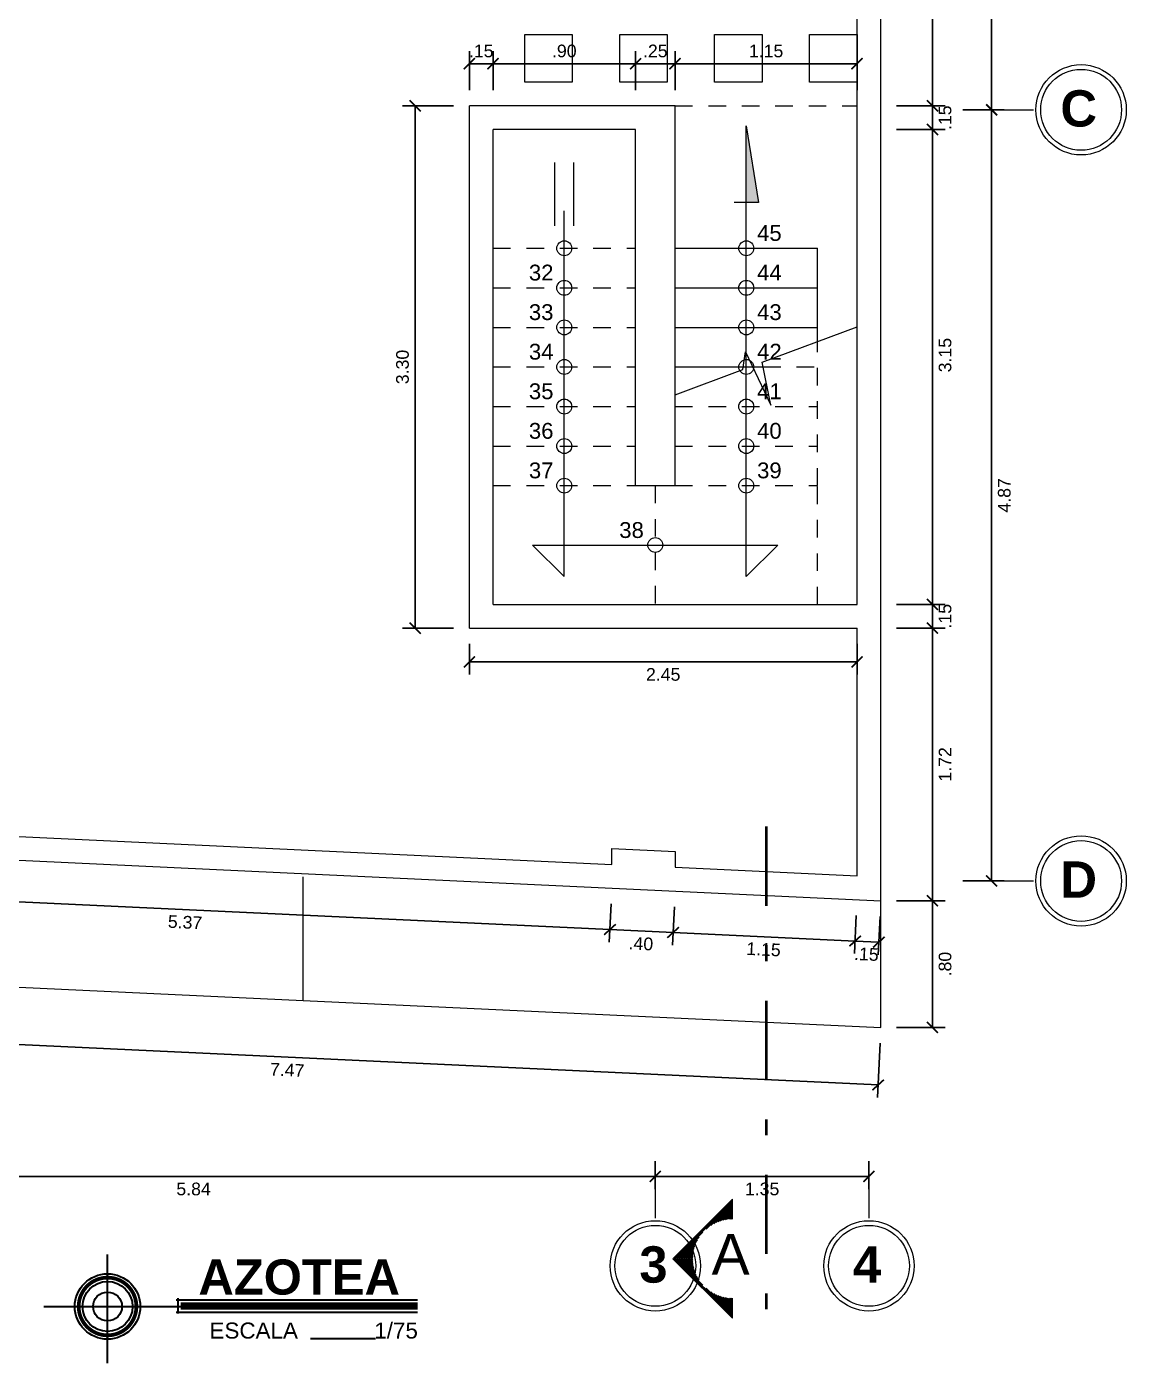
# Model space of a CAD drawing. Header units: millimetres. Extents: x 148 to 249, y 24 to 77.
# Drawn here: x 200.09 to 207.04, y 61.12 to 69.56 of the extents above; entities that cross this region are included whole.
import ezdxf

# ---------------------------------------------------------------- set-up
doc = ezdxf.new("R2010")
doc.units = ezdxf.units.MM
doc.header["$PDMODE"] = 32
doc.linetypes.add('2PAV$0$DASHDOT', pattern=[1, 0.5, -0.25, 0, -0.25])
doc.linetypes.add('HIDDEN2', pattern=[4.762499999999999, 3.175, -1.5875])
doc.layers.get('0').update_dxf_attribs({"lineweight": 0})
doc.layers.get('Defpoints').update_dxf_attribs({"lineweight": 0})
for name, color, linetype, lineweight in [('A-Dims', 22, 'Continuous', 0), ('A-Hidden projection', 33, 'HIDDEN2', 0), ('A-Section', 178, '2PAV$0$DASHDOT', 40), ('A-Stair', 53, 'Continuous', 0), ('A-Text', 30, 'Continuous', 30), ('escalera', 252, 'Continuous', 0), ('piso', 10, 'Continuous', 0), ('TEXTO', 7, 'Continuous', 0)]:
    doc.layers.add(name, color=color, linetype=linetype, lineweight=lineweight)
doc.styles.add('ejes', font='swissel.ttf')
doc.styles.add('FITO', font='ARIAL.TTF')
doc.styles.add('TEX', font='swissk.ttf', dxfattribs={"height": 0.2})
doc.dimstyles.new('DIM50', dxfattribs={"dimtxt": 0.08, "dimasz": 0.07, "dimexe": 0.08, "dimexo": 0.1, "dimgap": 0.04, "dimtad": 2, "dimzin": 4, "dimdsep": 46, "dimtxsty": 'ejes', "dimblk": 'ARCHTICK', "dimcen": 0.05, "dimadec": 0, "dimazin": 0, "dimtfac": 1, "dimtix": 1, "dimtmove": 0, "dimatfit": 3, "dimfxl": 0.08, "dimarcsym": 0})

# ---------------------------------------------------------------- blocks, each defined once
blk = doc.blocks.new('_ArchTick')
at = {"color": 0, "linetype": 'ByBlock', "const_width": 0.15}
blk.add_lwpolyline([(-0.5, -0.5), (0.5, 0.5)], dxfattribs=at)
blk = doc.blocks.new('*D314')
at = {"layer": 'A-Dims', "color": 0, "lineweight": -2}
for p, q in [((205.5912495058984, 71.81311010201026), (205.8974989601931, 71.81311010201026)), ((205.8174989601931, 69.0631101020102), (205.8174989601931, 71.81311010201026)), ((205.5912495058984, 69.0631101020102), (205.8974989601931, 69.0631101020102))]:
    blk.add_line(p, q, dxfattribs=at)
at = {"layer": 'Defpoints', "color": 0}
for p in [(205.4912495058985, 71.81311010201026), (205.8174989601931, 71.81311010201026), (205.4912495058985, 69.0631101020102)]:
    blk.add_point(p, dxfattribs=at)
at = {"layer": 'A-Dims', "color": 0, "lineweight": -2, "xscale": 0.07, "yscale": 0.07, "zscale": 0.07}
for p, rotation in [((205.8174989601931, 71.81311010201026), 90), ((205.8174989601931, 69.0631101020102), 270)]:
    blk.add_blockref('_ArchTick', p, dxfattribs=dict(at, rotation=rotation))
at = {"layer": 'A-Dims', "color": 0, "insert": (205.8974989601931, 70.43811010201023), "char_height": 0.08, "attachment_point": 5, "rotation": 90, "style": 'ejes'}
blk.add_mtext('2.75', dxfattribs=at)
blk = doc.blocks.new('*D315')
at = {"layer": 'A-Dims', "color": 0, "lineweight": -2}
for p, q in [((205.5912495058984, 69.0631101020102), (205.8974989601931, 69.0631101020102)), ((205.8174989601931, 68.9131101020102), (205.8174989601931, 69.0631101020102)), ((205.5912495058984, 68.9131101020102), (205.8974989601931, 68.9131101020102))]:
    blk.add_line(p, q, dxfattribs=at)
at = {"layer": 'Defpoints', "color": 0}
for p in [(205.4912495058985, 69.0631101020102), (205.8174989601931, 69.0631101020102), (205.4912495058985, 68.9131101020102)]:
    blk.add_point(p, dxfattribs=at)
at = {"layer": 'A-Dims', "color": 0, "lineweight": -2, "xscale": 0.07, "yscale": 0.07, "zscale": 0.07}
for p, rotation in [((205.8174989601931, 69.0631101020102), 270), ((205.8174989601931, 68.9131101020102), 90)]:
    blk.add_blockref('_ArchTick', p, dxfattribs=dict(at, rotation=rotation))
at = {"layer": 'A-Dims', "color": 0, "insert": (205.8974989601931, 68.9881101020102), "char_height": 0.08, "attachment_point": 5, "rotation": 90, "style": 'ejes'}
blk.add_mtext('.15', dxfattribs=at)
blk = doc.blocks.new('*D316')
at = {"layer": 'A-Dims', "color": 0, "lineweight": -2}
for p, q in [((205.5912495058984, 69.06311010201019), (205.8974989601931, 69.06311010201019)), ((205.8174989601931, 65.9131101020102), (205.8174989601931, 69.06311010201019)), ((205.5912495058984, 65.9131101020102), (205.8974989601931, 65.9131101020102))]:
    blk.add_line(p, q, dxfattribs=at)
at = {"layer": 'Defpoints', "color": 0}
for p in [(205.4912495058985, 69.06311010201019), (205.8174989601931, 69.06311010201019), (205.4912495058985, 65.9131101020102)]:
    blk.add_point(p, dxfattribs=at)
at = {"layer": 'A-Dims', "color": 0, "lineweight": -2, "xscale": 0.07, "yscale": 0.07, "zscale": 0.07}
for p, rotation in [((205.8174989601931, 69.06311010201019), 90), ((205.8174989601931, 65.9131101020102), 270)]:
    blk.add_blockref('_ArchTick', p, dxfattribs=dict(at, rotation=rotation))
at = {"layer": 'A-Dims', "color": 0, "insert": (205.8974989601931, 67.48811010201018), "char_height": 0.08, "attachment_point": 5, "rotation": 90, "style": 'ejes'}
blk.add_mtext('3.15', dxfattribs=at)
blk = doc.blocks.new('*D317')
at = {"layer": 'A-Dims', "color": 0, "lineweight": -2}
for p, q in [((205.5912495058984, 65.9131101020102), (205.8974989601931, 65.9131101020102)), ((205.8174989601931, 65.76311010201019), (205.8174989601931, 65.9131101020102)), ((205.5912495058984, 65.76311010201019), (205.8974989601931, 65.76311010201019))]:
    blk.add_line(p, q, dxfattribs=at)
at = {"layer": 'Defpoints', "color": 0}
for p in [(205.4912495058985, 65.9131101020102), (205.8174989601931, 65.9131101020102), (205.4912495058985, 65.76311010201019)]:
    blk.add_point(p, dxfattribs=at)
at = {"layer": 'A-Dims', "color": 0, "lineweight": -2, "xscale": 0.07, "yscale": 0.07, "zscale": 0.07}
for p, rotation in [((205.8174989601931, 65.9131101020102), 270), ((205.8174989601931, 65.76311010201019), 90)]:
    blk.add_blockref('_ArchTick', p, dxfattribs=dict(at, rotation=rotation))
at = {"layer": 'A-Dims', "color": 0, "insert": (205.8974989601931, 65.83811010201019), "char_height": 0.08, "attachment_point": 5, "rotation": 90, "style": 'ejes'}
blk.add_mtext('.15', dxfattribs=at)
blk = doc.blocks.new('*D318')
at = {"layer": 'A-Dims', "color": 0, "lineweight": -2}
for p, q in [((205.5912495058984, 65.76311010201019), (205.8974989601931, 65.76311010201019)), ((205.8174989601931, 64.0403126343667), (205.8174989601931, 65.76311010201019)), ((205.5912495058984, 64.0403126343667), (205.8974989601931, 64.0403126343667))]:
    blk.add_line(p, q, dxfattribs=at)
at = {"layer": 'Defpoints', "color": 0}
for p in [(205.4912495058985, 65.76311010201019), (205.8174989601931, 65.76311010201019), (205.4912495058985, 64.0403126343667)]:
    blk.add_point(p, dxfattribs=at)
at = {"layer": 'A-Dims', "color": 0, "lineweight": -2, "xscale": 0.07, "yscale": 0.07, "zscale": 0.07}
for p, rotation in [((205.8174989601931, 65.76311010201019), 90), ((205.8174989601931, 64.0403126343667), 270)]:
    blk.add_blockref('_ArchTick', p, dxfattribs=dict(at, rotation=rotation))
at = {"layer": 'A-Dims', "color": 0, "insert": (205.8974989601931, 64.90171136818844), "char_height": 0.08, "attachment_point": 5, "rotation": 90, "style": 'ejes'}
blk.add_mtext('1.72', dxfattribs=at)
blk = doc.blocks.new('*D328')
at = {"layer": 'A-Dims', "color": 0, "lineweight": -2}
for p, q in [((205.5912495058984, 64.0403126343667), (205.8974989601931, 64.0403126343667)), ((205.8174989601931, 63.23943264052993), (205.8174989601931, 64.0403126343667)), ((205.5912495058984, 63.23943264052993), (205.8974989601931, 63.23943264052993))]:
    blk.add_line(p, q, dxfattribs=at)
at = {"layer": 'Defpoints', "color": 0}
for p in [(205.4912495058985, 64.0403126343667), (205.8174989601931, 64.0403126343667), (205.4912495058985, 63.23943264052993)]:
    blk.add_point(p, dxfattribs=at)
at = {"layer": 'A-Dims', "color": 0, "lineweight": -2, "xscale": 0.07, "yscale": 0.07, "zscale": 0.07}
for p, rotation in [((205.8174989601931, 64.0403126343667), 90), ((205.8174989601931, 63.23943264052993), 270)]:
    blk.add_blockref('_ArchTick', p, dxfattribs=dict(at, rotation=rotation))
at = {"layer": 'A-Dims', "color": 0, "insert": (205.8974989601931, 63.63987263744831), "char_height": 0.08, "attachment_point": 5, "rotation": 90, "style": 'ejes'}
blk.add_mtext('.80', dxfattribs=at)
blk = doc.blocks.new('*D319')
at = {"layer": 'A-Dims', "color": 0, "lineweight": -2}
for p, q in [((198.0265629720416, 63.48954251889419), (198.010456801159, 63.14625099094044)), ((198.0142060282446, 63.22616308824906), (205.4742060282445, 62.87616308824903)), ((205.4865629720416, 63.13954251889416), (205.470456801159, 62.79625099094041))]:
    blk.add_line(p, q, dxfattribs=at)
at = {"layer": 'Defpoints', "color": 0}
for p in [(198.0312495058985, 63.58943264052996), (205.4912495058985, 63.23943264052993), (205.4742060282445, 62.87616308824903)]:
    blk.add_point(p, dxfattribs=at)
at = {"layer": 'A-Dims', "color": 0, "lineweight": -2, "xscale": 0.07, "yscale": 0.07, "zscale": 0.07}
for p, rotation in [((198.0142060282446, 63.22616308824906), 177.3138299825618), ((205.4742060282445, 62.87616308824903), 357.3138299825617)]:
    blk.add_blockref('_ArchTick', p, dxfattribs=dict(at, rotation=rotation))
at = {"layer": 'A-Dims', "color": 0, "insert": (201.740456801159, 62.97125099094043), "char_height": 0.08, "attachment_point": 5, "rotation": 357.31382998256174, "style": 'ejes'}
blk.add_mtext('7.47', dxfattribs=at)
blk = doc.blocks.new('*D320')
at = {"layer": 'A-Dims', "color": 0, "lineweight": -2}
for p, q in [((205.3365629720415, 63.94746004624297), (205.3252251153306, 63.70580172891759)), ((205.4865629720416, 63.94042251273093), (205.4752251153306, 63.69876419540556)), ((205.4789743424161, 63.77867629271417), (205.3289743424161, 63.78571382622621))]:
    blk.add_line(p, q, dxfattribs=at)
at = {"layer": 'Defpoints', "color": 0}
for p in [(205.3412495058984, 64.04735016787873), (205.4912495058985, 64.0403126343667), (205.3289743424161, 63.78571382622621)]:
    blk.add_point(p, dxfattribs=at)
at = {"layer": 'A-Dims', "color": 0, "lineweight": -2, "xscale": 0.07, "yscale": 0.07, "zscale": 0.07}
for p, rotation in [((205.3289743424161, 63.78571382622621), 357.313829982574), ((205.4789743424161, 63.77867629271417), 177.313829982574)]:
    blk.add_blockref('_ArchTick', p, dxfattribs=dict(at, rotation=rotation))
at = {"layer": 'A-Dims', "color": 0, "insert": (205.4002251153306, 63.70228296216158), "char_height": 0.08, "attachment_point": 5, "rotation": 357.31382998257396, "style": 'ejes'}
blk.add_mtext('.15', dxfattribs=at)
blk = doc.blocks.new('*D321')
at = {"layer": 'A-Dims', "color": 0, "lineweight": -2}
for p, q in [((204.1865629720415, 64.00141446983547), (204.1752251153306, 63.75975615251003)), ((205.3365629720415, 63.94746004624299), (205.3252251153306, 63.70580172891756)), ((204.1789743424161, 63.83966824981864), (205.3289743424161, 63.78571382622617))]:
    blk.add_line(p, q, dxfattribs=at)
at = {"layer": 'Defpoints', "color": 0}
for p in [(204.1912495058984, 64.10130459147123), (205.3412495058984, 64.04735016787876), (205.3289743424161, 63.78571382622617)]:
    blk.add_point(p, dxfattribs=at)
at = {"layer": 'A-Dims', "color": 0, "lineweight": -2, "xscale": 0.07, "yscale": 0.07, "zscale": 0.07}
for p, rotation in [((204.1789743424161, 63.83966824981864), 177.313829982563), ((205.3289743424161, 63.78571382622617), 357.313829982563)]:
    blk.add_blockref('_ArchTick', p, dxfattribs=dict(at, rotation=rotation))
at = {"layer": 'A-Dims', "color": 0, "insert": (204.7502251153306, 63.73277894071379), "char_height": 0.08, "attachment_point": 5, "rotation": 357.313829982563, "style": 'ejes'}
blk.add_mtext('1.15', dxfattribs=at)
blk = doc.blocks.new('*D322')
at = {"layer": 'A-Dims', "color": 0, "lineweight": -2}
for p, q in [((203.7870024854985, 64.02016060526309), (203.7756646287876, 63.77850228793768)), ((204.1865629720416, 64.00141446983547), (204.1752251153306, 63.75975615251006)), ((203.7794138558731, 63.85841438524629), (204.1789743424161, 63.83966824981867))]:
    blk.add_line(p, q, dxfattribs=at)
at = {"layer": 'Defpoints', "color": 0}
for p in [(203.7916890193554, 64.12005072689885), (204.1912495058985, 64.10130459147123), (204.1789743424161, 63.83966824981867)]:
    blk.add_point(p, dxfattribs=at)
at = {"layer": 'A-Dims', "color": 0, "lineweight": -2, "xscale": 0.07, "yscale": 0.07, "zscale": 0.07}
for p, rotation in [((203.7794138558731, 63.85841438524629), 177.3138299825625), ((204.1789743424161, 63.83966824981867), 357.3138299825624)]:
    blk.add_blockref('_ArchTick', p, dxfattribs=dict(at, rotation=rotation))
at = {"layer": 'A-Dims', "color": 0, "insert": (203.9754448720591, 63.76912922022387), "char_height": 0.08, "attachment_point": 5, "rotation": 357.3138299825624, "style": 'ejes'}
blk.add_mtext('.40', dxfattribs=at)
blk = doc.blocks.new('*D325')
at = {"layer": 'A-Dims', "color": 0, "lineweight": -2}
for p, q in [((198.4261234585846, 64.27167637730328), (198.4147856018736, 64.03001805997799)), ((198.4185348289592, 64.1099301572866), (203.7794138558731, 63.85841438524641)), ((203.7870024854985, 64.02016060526309), (203.7756646287876, 63.77850228793779))]:
    blk.add_line(p, q, dxfattribs=at)
at = {"layer": 'Defpoints', "color": 0}
for p in [(198.4308099924415, 64.37156649893905), (203.7916890193554, 64.12005072689885), (203.7794138558731, 63.85841438524641)]:
    blk.add_point(p, dxfattribs=at)
at = {"layer": 'A-Dims', "color": 0, "lineweight": -2, "xscale": 0.07, "yscale": 0.07, "zscale": 0.07}
for p, rotation in [((198.4185348289592, 64.1099301572866), 177.3138299825621), ((203.7794138558731, 63.85841438524641), 357.3138299825621)]:
    blk.add_blockref('_ArchTick', p, dxfattribs=dict(at, rotation=rotation))
at = {"layer": 'A-Dims', "color": 0, "insert": (201.0952251153306, 63.90426017395789), "char_height": 0.08, "attachment_point": 5, "rotation": 357.313829982562, "style": 'ejes'}
blk.add_mtext('5.37', dxfattribs=at)
blk = doc.blocks.new('*D523')
at = {"layer": 'A-Dims', "color": 0, "lineweight": -2}
for p, q in [((202.7912495058984, 69.0631101020102), (202.4690372297319, 69.0631101020102)), ((202.5490372297319, 69.0631101020102), (202.5490372297319, 65.76311010201019)), ((202.7912495058984, 65.76311010201019), (202.4690372297319, 65.76311010201019))]:
    blk.add_line(p, q, dxfattribs=at)
at = {"layer": 'Defpoints', "color": 0}
for p in [(202.8912495058984, 69.0631101020102), (202.5490372297319, 65.76311010201019), (202.8912495058984, 65.76311010201019)]:
    blk.add_point(p, dxfattribs=at)
at = {"layer": 'A-Dims', "color": 0, "lineweight": -2, "xscale": 0.07, "yscale": 0.07, "zscale": 0.07}
for p, rotation in [((202.5490372297319, 69.0631101020102), 90), ((202.5490372297319, 65.76311010201019), 270)]:
    blk.add_blockref('_ArchTick', p, dxfattribs=dict(at, rotation=rotation))
at = {"layer": 'A-Dims', "color": 0, "insert": (202.4690372297319, 67.4131101020102), "char_height": 0.08, "attachment_point": 5, "rotation": 90, "style": 'ejes'}
blk.add_mtext('3.30', dxfattribs=at)
blk = doc.blocks.new('*D524')
at = {"layer": 'A-Dims', "color": 0, "lineweight": -2}
for p, q in [((202.8912495058984, 69.1631101020102), (202.8912495058984, 69.40942632426301)), ((203.0412495058985, 69.1631101020102), (203.0412495058985, 69.40942632426301)), ((202.8912495058984, 69.32942632426301), (203.0412495058985, 69.32942632426301))]:
    blk.add_line(p, q, dxfattribs=at)
at = {"layer": 'Defpoints', "color": 0}
for p in [(203.0412495058985, 69.32942632426301), (202.8912495058984, 69.0631101020102), (203.0412495058985, 69.0631101020102)]:
    blk.add_point(p, dxfattribs=at)
at = {"layer": 'A-Dims', "color": 0, "lineweight": -2, "xscale": 0.07, "yscale": 0.07, "zscale": 0.07}
blk.add_blockref('_ArchTick', (202.8912495058984, 69.32942632426301), dxfattribs=at)
at = {"layer": 'A-Dims', "color": 0, "lineweight": -2, "xscale": 0.07, "yscale": 0.07, "zscale": 0.07, "rotation": 180}
blk.add_blockref('_ArchTick', (203.0412495058985, 69.32942632426301), dxfattribs=at)
at = {"layer": 'A-Dims', "color": 0, "insert": (202.9662495058984, 69.40942632426302), "char_height": 0.08, "attachment_point": 5, "style": 'ejes'}
blk.add_mtext('.15', dxfattribs=at)
blk = doc.blocks.new('*D525')
at = {"layer": 'A-Dims', "color": 0, "lineweight": -2}
for p, q in [((203.0412495058985, 69.16311010201018), (203.0412495058985, 69.40942632426301)), ((203.9412495058984, 69.16311010201018), (203.9412495058984, 69.40942632426301)), ((203.9412495058984, 69.32942632426301), (203.0412495058985, 69.32942632426301))]:
    blk.add_line(p, q, dxfattribs=at)
at = {"layer": 'Defpoints', "color": 0}
for p in [(203.0412495058985, 69.32942632426301), (203.0412495058985, 69.06311010201019), (203.9412495058984, 69.06311010201019)]:
    blk.add_point(p, dxfattribs=at)
at = {"layer": 'A-Dims', "color": 0, "lineweight": -2, "xscale": 0.07, "yscale": 0.07, "zscale": 0.07, "rotation": 180}
blk.add_blockref('_ArchTick', (203.0412495058985, 69.32942632426301), dxfattribs=at)
at = {"layer": 'A-Dims', "color": 0, "lineweight": -2, "xscale": 0.07, "yscale": 0.07, "zscale": 0.07}
blk.add_blockref('_ArchTick', (203.9412495058984, 69.32942632426301), dxfattribs=at)
at = {"layer": 'A-Dims', "color": 0, "insert": (203.4912495058985, 69.40942632426302), "char_height": 0.08, "attachment_point": 5, "style": 'ejes'}
blk.add_mtext('.90', dxfattribs=at)
blk = doc.blocks.new('*D526')
at = {"layer": 'A-Dims', "color": 0, "lineweight": -2}
for p, q in [((203.9412495058984, 69.16311010201018), (203.9412495058984, 69.40942632426301)), ((204.1912495058985, 69.16311010201018), (204.1912495058985, 69.40942632426301)), ((204.1912495058985, 69.32942632426301), (203.9412495058984, 69.32942632426301))]:
    blk.add_line(p, q, dxfattribs=at)
at = {"layer": 'Defpoints', "color": 0}
for p in [(203.9412495058984, 69.32942632426301), (203.9412495058984, 69.06311010201019), (204.1912495058985, 69.06311010201019)]:
    blk.add_point(p, dxfattribs=at)
at = {"layer": 'A-Dims', "color": 0, "lineweight": -2, "xscale": 0.07, "yscale": 0.07, "zscale": 0.07, "rotation": 180}
blk.add_blockref('_ArchTick', (203.9412495058984, 69.32942632426301), dxfattribs=at)
at = {"layer": 'A-Dims', "color": 0, "lineweight": -2, "xscale": 0.07, "yscale": 0.07, "zscale": 0.07}
blk.add_blockref('_ArchTick', (204.1912495058985, 69.32942632426301), dxfattribs=at)
at = {"layer": 'A-Dims', "color": 0, "insert": (204.0662495058984, 69.40942632426302), "char_height": 0.08, "attachment_point": 5, "style": 'ejes'}
blk.add_mtext('.25', dxfattribs=at)
blk = doc.blocks.new('*D527')
at = {"layer": 'A-Dims', "color": 0, "lineweight": -2}
for p, q in [((204.1912495058985, 69.16311010201018), (204.1912495058985, 69.40942632426301)), ((205.3412495058985, 69.16311010201018), (205.3412495058985, 69.40942632426301)), ((205.3412495058985, 69.32942632426301), (204.1912495058985, 69.32942632426301))]:
    blk.add_line(p, q, dxfattribs=at)
at = {"layer": 'Defpoints', "color": 0}
for p in [(204.1912495058985, 69.32942632426301), (204.1912495058985, 69.06311010201019), (205.3412495058985, 69.06311010201019)]:
    blk.add_point(p, dxfattribs=at)
at = {"layer": 'A-Dims', "color": 0, "lineweight": -2, "xscale": 0.07, "yscale": 0.07, "zscale": 0.07, "rotation": 180}
blk.add_blockref('_ArchTick', (204.1912495058985, 69.32942632426301), dxfattribs=at)
at = {"layer": 'A-Dims', "color": 0, "lineweight": -2, "xscale": 0.07, "yscale": 0.07, "zscale": 0.07}
blk.add_blockref('_ArchTick', (205.3412495058985, 69.32942632426301), dxfattribs=at)
at = {"layer": 'A-Dims', "color": 0, "insert": (204.7662495058985, 69.40942632426302), "char_height": 0.08, "attachment_point": 5, "style": 'ejes'}
blk.add_mtext('1.15', dxfattribs=at)
blk = doc.blocks.new('*D528')
at = {"layer": 'A-Dims', "color": 0, "lineweight": -2}
for p, q in [((202.8912495058984, 65.6631101020102), (202.8912495058984, 65.46977370018611)), ((205.3412495058985, 65.6631101020102), (205.3412495058985, 65.46977370018611)), ((202.8912495058984, 65.54977370018611), (205.3412495058985, 65.54977370018611))]:
    blk.add_line(p, q, dxfattribs=at)
at = {"layer": 'Defpoints', "color": 0}
for p in [(202.8912495058984, 65.76311010201019), (205.3412495058985, 65.76311010201019), (205.3412495058985, 65.54977370018611)]:
    blk.add_point(p, dxfattribs=at)
at = {"layer": 'A-Dims', "color": 0, "lineweight": -2, "xscale": 0.07, "yscale": 0.07, "zscale": 0.07, "rotation": 180}
blk.add_blockref('_ArchTick', (202.8912495058984, 65.54977370018611), dxfattribs=at)
at = {"layer": 'A-Dims', "color": 0, "lineweight": -2, "xscale": 0.07, "yscale": 0.07, "zscale": 0.07}
blk.add_blockref('_ArchTick', (205.3412495058985, 65.54977370018611), dxfattribs=at)
at = {"layer": 'A-Dims', "color": 0, "insert": (204.1162495058985, 65.4697737001861), "char_height": 0.08, "attachment_point": 5, "style": 'ejes'}
blk.add_mtext('2.45', dxfattribs=at)
blk = doc.blocks.new('*D575')
at = {"layer": 'A-Dims', "color": 0, "lineweight": -2}
for p, q in [((206.0102122727797, 69.0381101020102), (206.271586579975, 69.0381101020102)), ((206.191586579975, 64.16531263436629), (206.191586579975, 69.0381101020102)), ((206.0102122727797, 64.16531263436629), (206.271586579975, 64.16531263436629))]:
    blk.add_line(p, q, dxfattribs=at)
at = {"layer": 'Defpoints', "color": 0}
for p in [(205.9102122727797, 69.0381101020102), (206.191586579975, 69.0381101020102), (205.9102122727797, 64.16531263436629)]:
    blk.add_point(p, dxfattribs=at)
at = {"layer": 'A-Dims', "color": 0, "lineweight": -2, "xscale": 0.07, "yscale": 0.07, "zscale": 0.07}
for p, rotation in [((206.191586579975, 69.0381101020102), 90), ((206.191586579975, 64.16531263436629), 270)]:
    blk.add_blockref('_ArchTick', p, dxfattribs=dict(at, rotation=rotation))
at = {"layer": 'A-Dims', "color": 0, "insert": (206.271586579975, 66.60171136818823), "char_height": 0.08, "attachment_point": 5, "rotation": 90, "style": 'ejes'}
blk.add_mtext('4.87', dxfattribs=at)
blk = doc.blocks.new('*D572')
at = {"layer": 'A-Dims', "color": 0, "lineweight": -2}
for p, q in [((206.0102122727797, 71.9381101020102), (206.271586579975, 71.9381101020102)), ((206.191586579975, 71.9381101020102), (206.191586579975, 69.0381101020102)), ((206.0102122727797, 69.0381101020102), (206.271586579975, 69.0381101020102))]:
    blk.add_line(p, q, dxfattribs=at)
at = {"layer": 'Defpoints', "color": 0}
for p in [(205.9102122727797, 71.9381101020102), (205.9102122727797, 69.0381101020102), (206.191586579975, 69.0381101020102)]:
    blk.add_point(p, dxfattribs=at)
at = {"layer": 'A-Dims', "color": 0, "lineweight": -2, "xscale": 0.07, "yscale": 0.07, "zscale": 0.07}
for p, rotation in [((206.191586579975, 71.9381101020102), 90), ((206.191586579975, 69.0381101020102), 270)]:
    blk.add_blockref('_ArchTick', p, dxfattribs=dict(at, rotation=rotation))
at = {"layer": 'A-Dims', "color": 0, "insert": (206.271586579975, 70.4881101020102), "char_height": 0.08, "attachment_point": 5, "rotation": 90, "style": 'ejes'}
blk.add_mtext('2.90', dxfattribs=at)
blk = doc.blocks.new('*D568')
at = {"layer": 'A-Dims', "color": 0, "lineweight": -2}
for p, q in [((198.2312495058984, 62.39440341914499), (198.2312495058984, 62.21832967916315)), ((204.0662495058985, 62.39440341914499), (204.0662495058985, 62.21832967916315)), ((198.2312495058984, 62.29832967916315), (204.0662495058985, 62.29832967916315))]:
    blk.add_line(p, q, dxfattribs=at)
at = {"layer": 'Defpoints', "color": 0}
for p in [(198.2312495058984, 62.49440341914499), (204.0662495058985, 62.49440341914499), (204.0662495058985, 62.29832967916315)]:
    blk.add_point(p, dxfattribs=at)
at = {"layer": 'A-Dims', "color": 0, "lineweight": -2, "xscale": 0.07, "yscale": 0.07, "zscale": 0.07, "rotation": 180}
blk.add_blockref('_ArchTick', (198.2312495058984, 62.29832967916315), dxfattribs=at)
at = {"layer": 'A-Dims', "color": 0, "lineweight": -2, "xscale": 0.07, "yscale": 0.07, "zscale": 0.07}
blk.add_blockref('_ArchTick', (204.0662495058985, 62.29832967916315), dxfattribs=at)
at = {"layer": 'A-Dims', "color": 0, "insert": (201.1487495058985, 62.21832967916315), "char_height": 0.08, "attachment_point": 5, "style": 'ejes'}
blk.add_mtext('5.84', dxfattribs=at)
blk = doc.blocks.new('*D569')
at = {"layer": 'A-Dims', "color": 0, "lineweight": -2}
for p, q in [((204.0662495058985, 62.39440341914499), (204.0662495058985, 62.21832967916315)), ((205.4162495058985, 62.39440341914499), (205.4162495058985, 62.21832967916315)), ((205.4162495058985, 62.29832967916315), (204.0662495058985, 62.29832967916315))]:
    blk.add_line(p, q, dxfattribs=at)
at = {"layer": 'Defpoints', "color": 0}
for p in [(204.0662495058985, 62.49440341914499), (205.4162495058985, 62.49440341914499), (204.0662495058985, 62.29832967916315)]:
    blk.add_point(p, dxfattribs=at)
at = {"layer": 'A-Dims', "color": 0, "lineweight": -2, "xscale": 0.07, "yscale": 0.07, "zscale": 0.07, "rotation": 180}
blk.add_blockref('_ArchTick', (204.0662495058985, 62.29832967916315), dxfattribs=at)
at = {"layer": 'A-Dims', "color": 0, "lineweight": -2, "xscale": 0.07, "yscale": 0.07, "zscale": 0.07}
blk.add_blockref('_ArchTick', (205.4162495058985, 62.29832967916315), dxfattribs=at)
at = {"layer": 'A-Dims', "color": 0, "insert": (204.7412495058985, 62.21832967916315), "char_height": 0.08, "attachment_point": 5, "style": 'ejes'}
blk.add_mtext('1.35', dxfattribs=at)

msp = doc.modelspace()

# ---------------------------------------------------------------- hatches: boundary and pattern name
at = {"layer": 'escalera'}
msp.add_hatch(color=256, dxfattribs=at).paths.add_polyline_path([(204.6412495058986, 68.93762111720069), (204.6412495058984, 68.45258354683574), (204.7175492608307, 68.45258354683574)])

# ---------------------------------------------------------------- linework, layer by layer
at = {"layer": 'A-Dims'}
for p, q in [((206.271586579975, 69.0381101020102), (206.4563593005046, 69.0381101020102)), ((206.271586579975, 64.16531263436629), (206.4563593005046, 64.16531263436629)), ((204.0662495058985, 62.21832967916315), (204.0662495058985, 62.03355695863358)), ((205.4162495058985, 62.21832967916315), (205.4162495058985, 62.03355695863358))]:
    msp.add_line(p, q, dxfattribs=at)
for centre, radius in [((206.7568441293337, 69.0381101020102), 0.2854121045047773), ((206.7568441293337, 69.0381101020102), 0.2554121045047773), ((206.7568441293337, 64.16531263436629), 0.2854121045047773), ((206.7568441293337, 64.16531263436629), 0.2554121045047773), ((204.0662495058985, 61.73307212980443), 0.2854121045047773), ((205.4162495058985, 61.73307212980443), 0.2854121045047773), ((204.0662495058985, 61.73307212980443), 0.2554121045047773), ((205.4162495058985, 61.73307212980443), 0.2554121045047773)]:
    msp.add_circle(centre, radius, dxfattribs=at)
at = {"layer": 'A-Hidden projection', "ltscale": 0.035}
for p, q in [((204.1912495058985, 69.06311010201019), (205.3412495058985, 69.06311010201019)), ((203.0412495058985, 68.1631101020102), (203.9412495058984, 68.1631101020102)), ((203.0412495058985, 67.9131101020102), (203.9412495058985, 67.9131101020102)), ((203.0412495058985, 67.6631101020102), (203.9412495058985, 67.6631101020102)), ((205.0912495058985, 66.6631101020102), (205.0912495058985, 67.57279306037985)), ((203.0412495058985, 67.4131101020102), (203.9412495058985, 67.4131101020102)), ((204.6212184399949, 67.4131101020102), (204.6811021985678, 67.4131101020102)), ((204.7483603930962, 67.4131101020102), (205.0912495058985, 67.4131101020102)), ((203.0412495058985, 67.1631101020102), (203.9412495058985, 67.1631101020102)), ((204.1912495058985, 67.1631101020102), (205.0912495058985, 67.1631101020102)), ((203.0412495058985, 66.9131101020102), (203.9412495058985, 66.9131101020102)), ((204.1912495058985, 66.9131101020102), (205.0912495058985, 66.9131101020102)), ((203.0412495058985, 66.6631101020102), (203.9412495058985, 66.6631101020102)), ((204.0662495058985, 66.6631101020102), (204.0662495058985, 65.91311010201022)), ((204.1912495058985, 66.6631101020102), (205.0912495058984, 66.6631101020102)), ((205.0912495058985, 65.91311010201021), (205.0912495058985, 66.6631101020102))]:
    msp.add_line(p, q, dxfattribs=at)
at = {"layer": 'A-Section', "color": 2}
msp.add_lwpolyline([(204.7662495058985, 64.50851389725361), (204.7662495058985, 61.23587272273197)], dxfattribs=at)
at = {"layer": 'A-Stair', "color": 53}
for p, q in [((205.3412495058984, 66.9131101020102), (205.3412495058986, 71.8131101020102)), ((205.4912495058985, 64.04031263436664), (205.4912495058985, 71.8131101020102)), ((202.8912495058984, 65.76311010201019), (202.8912495058984, 69.0631101020102)), ((204.1912495058985, 69.06311010201019), (202.8912495058984, 69.0631101020102)), ((204.1912495058985, 66.6631101020102), (204.1912495058985, 69.06311010201019)), ((203.0412495058984, 65.91311010201024), (203.0412495058985, 68.9131101020102)), ((203.9412495058984, 68.9131101020102), (203.0412495058985, 68.9131101020102)), ((203.9412495058984, 66.6631101020102), (203.9412495058984, 68.9131101020102)), ((204.1912495058986, 68.1631101020102), (205.0912495058985, 68.1631101020102)), ((205.0912495058985, 67.57279306037985), (205.0912495058985, 68.1631101020102)), ((204.1912495058985, 67.9131101020102), (205.0912495058985, 67.9131101020102)), ((204.1912495058985, 67.6631101020102), (205.0912495058985, 67.6631101020102)), ((204.7426047193209, 67.44260696056962), (205.3412495058984, 67.66614459238478)), ((204.6185778276406, 67.39629455917694), (204.6361504861726, 67.50819806965183)), ((204.6361504861726, 67.50819806965183), (204.7956353126904, 67.17083410251497)), ((204.1912495058985, 67.4131101020102), (204.7483603930962, 67.4131101020102)), ((204.6811021985678, 67.4131101020102), (204.7483603930962, 67.4131101020102)), ((204.7956353126904, 67.17083410251497), (204.742604719321, 67.44260696056962)), ((204.1912495058985, 67.236727545162), (204.6185778276406, 67.39629455917694)), ((205.3412495058985, 65.9131101020102), (205.3412495058985, 66.9131101020102)), ((203.9412495058985, 66.6631101020102), (204.1912495058984, 66.6631101020102)), ((203.0412495058984, 65.91311010201024), (205.3412495058985, 65.9131101020102)), ((202.8912495058984, 65.76311010201019), (205.3412495058985, 65.76311010201019)), ((205.3412495058985, 64.19751516672306), (205.3412495058985, 65.76311010201019)), ((198.4308099924415, 64.52173149778339), (203.7916890193554, 64.2702157257432)), ((198.4308099924415, 64.37156649893902), (205.4912495058985, 64.04031263436664)), ((201.8412495058984, 63.41067928932348), (201.8412495058984, 64.19097262974417)), ((204.1912495058985, 64.25146959031557), (205.3412495058985, 64.19751516672306)), ((205.4912495058985, 63.23943264052993), (205.4912495058985, 64.04031263436664)), ((198.0312495058985, 63.58943264052992), (201.8412495058984, 63.41067928932348)), ((201.8412495058983, 63.41067928932347), (205.4912495058985, 63.23943264052993))]:
    msp.add_line(p, q, dxfattribs=at)
at = {"layer": 'A-Stair', "color": 23}
for points in [[(203.5412495058986, 69.21311010201018), (203.2412495058986, 69.21311010201018), (203.2412495058986, 69.51311010201017), (203.5412495058986, 69.51311010201017)], [(204.1412495058986, 69.21311010201018), (203.8412495058986, 69.21311010201018), (203.8412495058986, 69.51311010201017), (204.1412495058986, 69.51311010201017)], [(204.7412495058986, 69.21311010201018), (204.4412495058986, 69.21311010201018), (204.4412495058986, 69.51311010201017), (204.7412495058986, 69.51311010201017)], [(205.3412495058985, 69.21311010201018), (205.0412495058985, 69.21311010201018), (205.0412495058985, 69.51311010201017), (205.3412495058985, 69.51311010201017)]]:
    msp.add_lwpolyline(points, close=True, dxfattribs=at)
at = {"layer": 'A-Stair', "color": 53}
msp.add_lwpolyline([(203.7916890193554, 64.2702157257432), (203.7916890193554, 64.37005072689882), (204.1912495058985, 64.35130459147119), (204.1912495058985, 64.25146959031557)], dxfattribs=at)
at = {"layer": 'A-Text', "color": 251, "linetype": 'Continuous'}
for p, q in [((200.6050368540309, 61.11745872877284), (200.6050368540309, 61.80532936865437)), ((201.0389283638208, 61.51736254697525), (202.5644730339036, 61.51736254697525)), ((201.0520888983946, 61.43203138085451), (201.0520888983946, 61.52796341773281)), ((200.2014890306027, 61.47627707587512), (202.5644730339036, 61.47627707587512)), ((201.0389283638208, 61.44135320305373), (202.5644730339036, 61.44135320305372)), ((201.8880903747149, 61.27364619773606), (202.2984489846281, 61.27364619773606))]:
    msp.add_line(p, q, dxfattribs=at)
at = {"layer": 'A-Text', "const_width": 0.02375291952}
msp.add_lwpolyline([(200.6050368540309, 61.65869949676291, 1760.380359204241), (200.605451360494, 61.65869902791927, 1760.380359204241)], format="xyb", dxfattribs=at)
at = {"layer": 'A-Text', "const_width": 0.04750583904}
msp.add_lwpolyline([(201.066340650123, 61.47935787604265), (202.5644730339036, 61.47935787604265)], dxfattribs=at)
at = {"layer": 'A-Text', "color": 251, "linetype": 'Continuous'}
for radius in [0.2067454115020801, 0.1580994323251201, 0.09121121095680004]:
    msp.add_circle((200.6050368540309, 61.47627707587512), radius, dxfattribs=at)
at = {"layer": 'escalera'}
for p, q in [((204.6412495058984, 68.93762111720172), (204.7175492608307, 68.45258354683574)), ((204.6412495058981, 66.08805259815387), (204.6412495058985, 68.93762111720179)), ((203.4312495058985, 68.30417792456916), (203.4312495058983, 68.70556685016834)), ((203.5512495058984, 68.30417792456916), (203.5512495058982, 68.70556685016834)), ((204.7175492608305, 68.45258354683565), (204.5649497509664, 68.45258354683574)), ((203.4912495058987, 66.08805259815387), (203.4912495058984, 68.39876352297183)), ((203.2911920020424, 66.28811010201021), (204.8413070097545, 66.28811010201021)), ((203.2911920020424, 66.28811010201021), (203.4912495058987, 66.08805259815391)), ((204.8413070097545, 66.28811010201021), (204.6412495058982, 66.08805259815391))]:
    msp.add_line(p, q, dxfattribs=at)
for centre in [(203.4912495058985, 68.1631101020102), (204.6412495058985, 68.1631101020102), (203.4912495058985, 67.9131101020102), (204.6412495058985, 67.9131101020102), (203.4912495058985, 67.6631101020102), (204.6412495058985, 67.6631101020102), (203.4912495058985, 67.4131101020102), (204.6412495058985, 67.4131101020102), (203.4912495058985, 67.1631101020102), (204.6412495058985, 67.1631101020102), (203.4912495058985, 66.9131101020102), (204.6412495058985, 66.9131101020102), (203.4912495058985, 66.6631101020102), (204.641249505898, 66.6631101020102), (204.0662495058983, 66.28811010201021)]:
    msp.add_circle(centre, 0.04722894813031728, dxfattribs=at)
at = {"layer": 'piso', "color": 106}
for p, q in [((204.5536301976802, 62.15431470525353), (204.1777396595832, 61.77842407663282)), ((204.5536301976802, 62.14701889142084), (204.1850354716588, 61.77842407663279)), ((204.5536301976802, 62.13963570218514), (204.1924186591163, 61.77842407663279)), ((204.5536301976802, 62.13225251294953), (204.3867147090239, 61.96533698409593)), ((204.5536301976801, 62.12486932371401), (204.4177243198557, 61.98896341316005)), ((204.5536301976802, 62.11748613447831), (204.4356534851266, 61.99950939351303)), ((204.5536301976801, 62.11010294524274), (204.4502079045546, 62.00668062721056)), ((204.5536301976801, 62.10271975600703), (204.4629435053428, 62.01203304183025)), ((204.5536301976801, 62.09533656677144), (204.4744849593897, 62.01619130942091)), ((204.5536301976801, 62.08795337753573), (204.4851587693894, 62.01948193275547)), ((204.5536301976801, 62.08057018830017), (204.4951614008377, 62.0221013773771)), ((204.5536301976801, 62.02901782904637), (204.5536301976802, 62.15431470525353)), ((204.5536301976801, 62.07318699906453), (204.5046221149074, 62.02417890448955)), ((204.5536301976801, 62.06580380982886), (204.5136314040297, 62.02580500654595)), ((204.5536301976801, 62.0584206205933), (204.5222555872952, 62.02704600265272)), ((204.5536301976801, 62.05103743135763), (204.5305450082944, 62.02795223641262)), ((204.55363019768, 62.04365424212203), (204.5385389638226, 62.02856300463024)), ((204.55363019768, 62.03627105288633), (204.5462688295356, 62.02890968296913)), ((204.3667173352302, 61.9453396054864), (204.1998018465739, 61.77842407663279)), ((204.3430909118558, 61.91432998718668), (204.2071850340315, 61.77842407663272)), ((204.3325449340427, 61.896400817598), (204.214568221489, 61.77842407663272)), ((204.3253737020721, 61.8818463946648), (204.2219514089466, 61.77842407663272)), ((204.3200212887415, 61.86911079080951), (204.2293345964043, 61.77842407663262)), ((204.3158630221522, 61.85756933398321), (204.2367177838616, 61.77842407663272)), ((204.3125723996098, 61.84689552141292), (204.2441009713193, 61.77842407663272)), ((204.3099529556193, 61.83689288755583), (204.2514841587768, 61.77842407663262)), ((204.3078754290071, 61.82743217120761), (204.2588673462343, 61.77842407663262)), ((204.1777396595832, 61.77842407663282), (204.5536301976792, 61.40253344801092)), ((204.5536301976792, 61.40982926184355), (204.1850354716588, 61.77842407663272)), ((204.5536301976792, 61.41721245107912), (204.1924186591165, 61.77842407663272)), ((204.3667173352298, 61.6115085477786), (204.1998018465741, 61.77842407663272)), ((204.3430909118556, 61.64251816607832), (204.2071850340316, 61.77842407663262)), ((204.3325449340424, 61.66044733566707), (204.214568221489, 61.77842407663262)), ((204.3253737020718, 61.6750017586002), (204.2219514089468, 61.77842407663262)), ((204.3200212887411, 61.68773736245559), (204.2293345964043, 61.77842407663262)), ((204.315863022152, 61.69927881928186), (204.2367177838617, 61.77842407663262)), ((204.3125723996097, 61.70995263185218), (204.2441009713195, 61.77842407663262)), ((204.3099529556191, 61.71995526570934), (204.2514841587769, 61.77842407663262)), ((204.3078754290069, 61.72941598205756), (204.2588673462344, 61.77842407663259)), ((204.3062493273423, 61.81842287991557), (204.2662505336918, 61.77842407663262)), ((204.3062493273422, 61.73842527334943), (204.2662505336919, 61.77842407663262)), ((204.3050083315343, 61.80979869457324), (204.2736337211494, 61.77842407663262)), ((204.3050083315343, 61.7470494586919), (204.2736337211496, 61.77842407663259)), ((204.3041020979925, 61.80150927157773), (204.281016908607, 61.77842407663259)), ((204.3041020979925, 61.75533888168748), (204.281016908607, 61.77842407663259)), ((204.303491329922, 61.79351531412441), (204.2884000960645, 61.77842407663259)), ((204.303491329922, 61.76333283914077), (204.2884000960647, 61.77842407663255)), ((204.3031446516667, 61.78578544654989), (204.2957832835222, 61.77842407663259)), ((204.3031446516667, 61.77106270671525), (204.2957832835223, 61.77842407663255)), ((204.5536301976792, 61.42459564031482), (204.3867147090235, 61.59151116916901)), ((204.5536301976792, 61.43197882955042), (204.4177243198552, 61.56788474010479)), ((204.5536301976792, 61.43936201878612), (204.4356534851259, 61.55733875975163)), ((204.5536301976792, 61.44674520802172), (204.4502079045541, 61.55016752605413)), ((204.5536301976792, 61.45412839725725), (204.4629435053424, 61.54481511143437)), ((204.5536301976792, 61.46151158649292), (204.474484959389, 61.54065684384371)), ((204.5536301976792, 61.46889477572851), (204.4851587693889, 61.53736622050902)), ((204.5536301976793, 61.47627796496415), (204.4951614008371, 61.53474677588749)), ((204.5536301976792, 61.48366115419982), (204.5046221149068, 61.53266924877498)), ((204.5536301976792, 61.49104434343542), (204.5136314040292, 61.53104314671854)), ((204.5536301976792, 61.49842753267109), (204.5222555872945, 61.52980215061181)), ((204.5536301976792, 61.50581072190666), (204.5305450082937, 61.5288959168519)), ((204.5536301976793, 61.51319391114232), (204.5385389638218, 61.52828514863421)), ((204.5536301976792, 61.52057710037796), (204.5462688295349, 61.5279384702953)), ((204.5536301976792, 61.40253344801092), (204.5536301976792, 61.52783032421805))]:
    msp.add_line(p, q, dxfattribs=at)

# ---------------------------------------------------------------- texts
at = {"layer": 'A-Dims', "char_height": 0.2295, "width": 0.9406899582571179}
for s, insert, attachment_point in [('{\\fArial|b1|i0|c0|p34;C}', (206.85762982956, 69.1617366347129), 3), ('{\\fArial|b1|i0|c0|p34;D}', (206.85762982956, 64.28893916706899), 3), ('{\\fArial|b1|i0|c0|p34;3}', (203.9654638056721, 61.85669866250713), 1), ('{\\fArial|b1|i0|c0|p34;4}', (205.3154638056721, 61.85669866250713), 1)]:
    msp.add_mtext(s, dxfattribs=dict(at, insert=insert, attachment_point=attachment_point))
at = {"layer": 'A-Text'}
for s, height, style, p in [('A', 0.2584248046875, 'TEX', (204.4218744183327, 61.676865413141)), ('ESCALA', 0.101345789952, 'FITO', (201.2494661618342, 61.27364619773606)), ('1/75', 0.101345789952, 'FITO', (202.2906263792714, 61.27364619773606))]:
    msp.add_text(s, height=height, dxfattribs=dict(at, style=style)).set_placement(p)
at = {"layer": 'A-Text', "insert": (201.1793419914193, 61.77329686448694), "char_height": 0.22176, "width": 10.94881398779467, "attachment_point": 1}
msp.add_mtext('{\\fArial|b1|i0|c0|p34;AZOTEA}', dxfattribs=at)
at = {"layer": 'TEXTO', "char_height": 0.1, "width": 1.430020469986907, "attachment_point": 2}
for s, insert in [('{\\fArial|b0|i0|c0|p34;45}', (204.7871740278464, 68.30956411147369)), ('{\\fArial|b0|i0|c0|p34;32}', (203.3453249839504, 68.05956411147369)), ('{\\fArial|b0|i0|c0|p34;44}', (204.7871740278466, 68.05956411147369)), ('{\\fArial|b0|i0|c0|p34;33}', (203.3453249839504, 67.80956411147369)), ('{\\fArial|b0|i0|c0|p34;43}', (204.7871740278466, 67.80956411147369)), ('{\\fArial|b0|i0|c0|p34;34}', (203.3453249839503, 67.55956411147369)), ('{\\fArial|b0|i0|c0|p34;42}', (204.7871740278467, 67.55956411147369)), ('{\\fArial|b0|i0|c0|p34;35}', (203.3453249839506, 67.30956411147369)), ('{\\fArial|b0|i0|c0|p34;41}', (204.7871740278464, 67.30956411147369)), ('{\\fArial|b0|i0|c0|p34;36}', (203.3453249839504, 67.05956411147369)), ('{\\fArial|b0|i0|c0|p34;40}', (204.7871740278465, 67.05956411147369)), ('{\\fArial|b0|i0|c0|p34;37}', (203.3453249839505, 66.80956411147369)), ('{\\fArial|b0|i0|c0|p34;39}', (204.7871740278465, 66.80956411147369)), ('{\\fArial|b0|i0|c0|p34;38}', (203.916236309243, 66.43259389120395))]:
    msp.add_mtext(s, dxfattribs=dict(at, insert=insert))

# ---------------------------------------------------------------- dimensions: what is measured, and where the dimension line sits
at = {"layer": 'A-Dims'}
for base, p1, p2, picture, middle in [((206.191586579975, 69.0381101020102), (205.9102122727797, 71.9381101020102), (205.9102122727797, 69.0381101020102), '*D572', (206.271586579975, 70.4881101020102)), ((205.8174989601931, 71.81311010201026), (205.4912495058985, 69.0631101020102), (205.4912495058985, 71.81311010201026), '*D314', (205.8974989601931, 70.43811010201023)), ((202.5490372297319, 65.76311010201019), (202.8912495058984, 69.0631101020102), (202.8912495058984, 65.76311010201019), '*D523', (202.4690372297319, 67.4131101020102)), ((205.8174989601931, 69.0631101020102), (205.4912495058985, 68.9131101020102), (205.4912495058985, 69.0631101020102), '*D315', (205.8974989601931, 68.9881101020102)), ((205.8174989601931, 69.06311010201019), (205.4912495058985, 65.9131101020102), (205.4912495058985, 69.06311010201019), '*D316', (205.8974989601931, 67.48811010201018)), ((206.191586579975, 69.0381101020102), (205.9102122727797, 64.16531263436629), (205.9102122727797, 69.0381101020102), '*D575', (206.271586579975, 66.60171136818823)), ((205.8174989601931, 65.9131101020102), (205.4912495058985, 65.76311010201019), (205.4912495058985, 65.9131101020102), '*D317', (205.8974989601931, 65.83811010201019)), ((205.8174989601931, 65.76311010201019), (205.4912495058985, 64.0403126343667), (205.4912495058985, 65.76311010201019), '*D318', (205.8974989601931, 64.90171136818844)), ((205.8174989601931, 64.0403126343667), (205.4912495058985, 63.23943264052993), (205.4912495058985, 64.0403126343667), '*D328', (205.8974989601931, 63.63987263744831))]:
    dim = msp.add_linear_dim(base=base, p1=p1, p2=p2, angle=90, dimstyle='DIM50', dxfattribs=at)
    dim.commit()
    dim.dimension.update_dxf_attribs({"geometry": picture, "text_midpoint": middle})
for base, p1, p2, picture, middle in [((203.0412495058985, 69.32942632426301), (202.8912495058984, 69.0631101020102), (203.0412495058985, 69.0631101020102), '*D524', (202.9662495058984, 69.40942632426302)), ((203.0412495058985, 69.32942632426301), (203.9412495058984, 69.06311010201019), (203.0412495058985, 69.06311010201019), '*D525', (203.4912495058985, 69.40942632426302)), ((203.9412495058984, 69.32942632426301), (204.1912495058985, 69.06311010201019), (203.9412495058984, 69.06311010201019), '*D526', (204.0662495058984, 69.40942632426302)), ((204.1912495058985, 69.32942632426301), (205.3412495058985, 69.06311010201019), (204.1912495058985, 69.06311010201019), '*D527', (204.7662495058985, 69.40942632426302)), ((205.3412495058985, 65.54977370018611), (202.8912495058984, 65.76311010201019), (205.3412495058985, 65.76311010201019), '*D528', (204.1162495058985, 65.4697737001861)), ((204.0662495058985, 62.29832967916315), (198.2312495058984, 62.49440341914499), (204.0662495058985, 62.49440341914499), '*D568', (201.1487495058985, 62.21832967916315)), ((204.0662495058985, 62.29832967916315), (205.4162495058985, 62.49440341914499), (204.0662495058985, 62.49440341914499), '*D569', (204.7412495058985, 62.21832967916315))]:
    dim = msp.add_linear_dim(base=base, p1=p1, p2=p2, dimstyle='DIM50', dxfattribs=at)
    dim.commit()
    dim.dimension.update_dxf_attribs({"geometry": picture, "text_midpoint": middle})
for p1, p2, distance, picture, middle in [((198.4308099924415, 64.37156649893905), (203.7916890193554, 64.12005072689885), -0.2619241396125799, '*D325', (201.0952251153306, 63.90426017395789)), ((203.7916890193554, 64.12005072689885), (204.1912495058985, 64.10130459147123), -0.26192413961270455, '*D322', (203.9754448720591, 63.76912922022387)), ((204.1912495058984, 64.10130459147123), (205.3412495058984, 64.04735016787876), -0.26192413961272765, '*D321', (204.7502251153306, 63.73277894071379)), ((205.4912495058985, 64.0403126343667), (205.3412495058984, 64.04735016787873), 0.2619241396126638, '*D320', (205.4002251153306, 63.70228296216158)), ((198.0312495058985, 63.58943264052996), (205.4912495058985, 63.23943264052993), -0.36366914598973865, '*D319', (201.740456801159, 62.97125099094043))]:
    dim = msp.add_aligned_dim(p1=p1, p2=p2, distance=distance, dimstyle='DIM50', dxfattribs=at)
    dim.commit()
    dim.dimension.update_dxf_attribs({"geometry": picture, "text_midpoint": middle})

doc.saveas('drawing.dxf')
